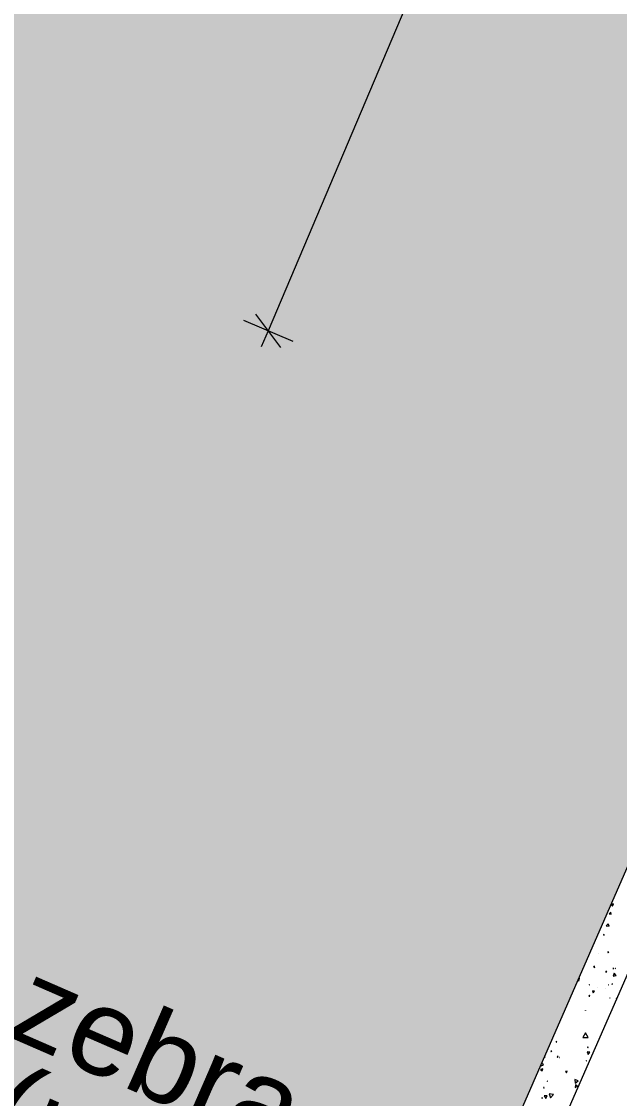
# Model space of a CAD drawing. Header units: millimetres. Extents: x -99530 to 1067232, y -97212 to 137997.
# Drawn here: x 70316 to 72395, y -36597 to -32849 of the extents above; entities that cross this region are included whole.
import ezdxf

# ---------------------------------------------------------------- set-up
doc = ezdxf.new("R2010")
doc.units = ezdxf.units.MM
doc.header["$MEASUREMENT"] = 0
for name, color, linetype, lineweight in [('New_A-20-M_Hard_Landscape-Phase 1_Pen_No__1', 7, 'Continuous', 13), ('New_A-20-M_Hard_Landscape-Phase 1_Pen_No__101', 252, 'Continuous', 15), ('New_A-20-M_Hard_Landscape-Phase 1_Pen_No__143', 254, 'Continuous', 0), ('New_A-20-M_Hard_Landscape-Phase 2_Pen_No__1', 7, 'Continuous', 13)]:
    doc.layers.add(name, color=color, linetype=linetype, lineweight=lineweight)
doc.layers.add('New_A-20-M_Hard_Landscape-Phase 1_Pen_No__142', color=7, linetype='Continuous', lineweight=0, true_color=0xeeeeee)
doc.layers.add('New_A-20-M_Hard_Landscape-Phase 2', color=7, linetype='Continuous')
doc.styles.add('GENERATED_STYLE_4', font='')
doc.styles.get('GENERATED_STYLE_4').set_extended_font_data('Swis721 BT')
doc.dimstyles.new('GENERATED_STYLE__1', dxfattribs={"dimtxt": 250, "dimasz": 95, "dimexe": 0.18, "dimexo": 0, "dimgap": 0.09, "dimtad": 1, "dimdec": 0, "dimzin": 0, "dimdsep": 46, "dimtxsty": 'GENERATED_STYLE_4', "dimblk": 'ARROWHEAD_2', "dimblk1": 'ARROWHEAD_2', "dimblk2": 'ARROWHEAD_2', "dimcen": 0.09, "dimclrd": 7, "dimclre": 7, "dimclrt": 7, "dimadec": 0, "dimazin": 0, "dimtfac": 1, "dimtdec": 4, "dimtmove": 0, "dimatfit": 3, "dimfxl": 1, "dimtolj": 1, "dimtzin": 0, "dimarcsym": 0})

# ---------------------------------------------------------------- blocks, each defined once
blk = doc.blocks.new('*X178')
at = {"layer": 'New_A-20-M_Hard_Landscape-Phase 1_Pen_No__101', "linetype": 'Continuous'}
for p, q in [((72365.1, -35921.4), (72370.1, -35928.4)), ((72373.7, -35920.3), (72365.2, -35921.2)), ((72370.1, -35928.4), (72373.7, -35920.3)), ((72364.2, -35949.2), (72359, -35954.7)), ((72359, -35954.7), (72366.4, -35956.5)), ((72366.4, -35956.5), (72364.2, -35949.2)), ((72327.3, -36007.9), (72328.4, -36006.6)), ((72328.4, -36006.6), (72327.9, -36006.5)), ((72354.9, -35989.2), (72348.8, -35996.8)), ((72348.8, -35996.8), (72358.5, -35998.2)), ((72358.5, -35998.2), (72354.9, -35989.2)), ((72339.5, -36026.7), (72340.1, -36029.6)), ((72342.3, -36027.6), (72339.5, -36026.7)), ((72340.1, -36029.6), (72342.3, -36027.6)), ((72321, -36093.5), (72320.9, -36093.6)), ((72320.9, -36093.6), (72321, -36093.6)), ((72321, -36093.6), (72321, -36093.5)), ((72357.7, -36087.7), (72354.1, -36086.7)), ((72354.1, -36086.7), (72355, -36090.3)), ((72355, -36090.3), (72357.7, -36087.7)), ((72308.1, -36136.4), (72304.3, -36139.7)), ((72304.3, -36139.7), (72309.1, -36141.4)), ((72309.1, -36141.4), (72308.1, -36136.4)), ((72347.9, -36154.9), (72347.7, -36157.8)), ((72347.7, -36157.8), (72350.4, -36156.6)), ((72350.4, -36156.6), (72347.9, -36154.9)), ((72374, -36144.2), (72371.7, -36145.3)), ((72371.7, -36145.3), (72373.8, -36146.8)), ((72376.7, -36161.6), (72373, -36171.7)), ((72373.8, -36146.8), (72374, -36144.2)), ((72383.6, -36169.9), (72376.7, -36161.6)), ((72381.2, -36145), (72379.6, -36145.1)), ((72379.6, -36145.1), (72380.5, -36146.5)), ((72380.5, -36146.5), (72381.2, -36145)), ((72249.9, -36185.4), (72253.8, -36188.8)), ((72255.8, -36178.7), (72252.3, -36179.9)), ((72253.8, -36188.8), (72255.8, -36178.7)), ((72289.3, -36200.6), (72288.8, -36202.4)), ((72288.8, -36202.4), (72290.6, -36201.9)), ((72290.6, -36201.9), (72289.3, -36200.6)), ((72357.2, -36201.6), (72357, -36201.9)), ((72357, -36201.9), (72357.4, -36202)), ((72357.4, -36202), (72357.2, -36201.6)), ((72370.4, -36199), (72368.4, -36199.1)), ((72368.4, -36199.1), (72369.4, -36200.8)), ((72369.4, -36200.8), (72370.4, -36199)), ((72373, -36171.7), (72383.6, -36169.9)), ((72230.1, -36230.8), (72231.7, -36230)), ((72231.7, -36230), (72230.7, -36229.4)), ((72291.1, -36238.2), (72288.5, -36241)), ((72288.5, -36241), (72292.2, -36241.9)), ((72292.2, -36241.9), (72291.1, -36238.2)), ((72308.1, -36223.6), (72301, -36222.8)), ((72301, -36222.8), (72303.8, -36229.3)), ((72303.8, -36229.3), (72308.1, -36223.6)), ((72317.3, -36211), (72317.3, -36211.2)), ((72317.5, -36211.1), (72317.3, -36211)), ((72317.3, -36211.2), (72317.5, -36211.1)), ((72346.6, -36213), (72346.4, -36213.1)), ((72346.4, -36213.1), (72346.6, -36213.2)), ((72346.6, -36213.2), (72346.6, -36213)), ((72361.4, -36247.8), (72360.8, -36247.5)), ((72360.8, -36247.5), (72360.8, -36248.2)), ((72360.8, -36248.2), (72361.4, -36247.8)), ((72384.4, -36249.7), (72383.8, -36249.8)), ((72383.8, -36249.8), (72384.2, -36250.2)), ((72384.2, -36250.2), (72384.4, -36249.7)), ((72276.5, -36290.2), (72276.8, -36290.7)), ((72277.1, -36290.2), (72276.5, -36290.2)), ((72276.8, -36290.7), (72277.1, -36290.2)), ((72276.4, -36368.4), (72266.8, -36385)), ((72266.8, -36385), (72285.9, -36385)), ((72285.9, -36385), (72276.4, -36368.4)), ((72174.8, -36397.7), (72174.1, -36400.9)), ((72174.1, -36400.9), (72177.3, -36399.9)), ((72177.3, -36399.9), (72174.8, -36397.7)), ((72286.4, -36419.4), (72283.6, -36418.6)), ((72283.6, -36418.6), (72284.3, -36421.5)), ((72284.3, -36421.5), (72286.4, -36419.4)), ((72132.5, -36454.7), (72136.4, -36453.7)), ((72136.4, -36453.7), (72134, -36451.3)), ((72159.3, -36432.3), (72156.3, -36432.4)), ((72156.3, -36432.4), (72157.8, -36434.9)), ((72157.8, -36434.9), (72159.3, -36432.3)), ((72181.9, -36451.7), (72177.8, -36450.9)), ((72177.8, -36450.9), (72179.1, -36454.8)), ((72179.1, -36454.8), (72181.9, -36451.7)), ((72185.6, -36454.7), (72185.4, -36454.9)), ((72185.4, -36454.9), (72185.7, -36455)), ((72185.7, -36455), (72185.6, -36454.7)), ((72279.3, -36465.5), (72278.5, -36466.8)), ((72278.5, -36466.8), (72279.9, -36466.9)), ((72279.9, -36466.9), (72279.3, -36465.5)), ((72292.2, -36436.7), (72282.5, -36434.8)), ((72282.5, -36434.8), (72285.7, -36444.1)), ((72285.7, -36444.1), (72292.2, -36436.7)), ((72300.9, -36440.4), (72301.7, -36441.9)), ((72302.4, -36440.4), (72300.9, -36440.4)), ((72120, -36484.7), (72130.8, -36480.3)), ((72120.3, -36482.7), (72120, -36484.7)), ((72127.7, -36494.5), (72120.6, -36496.2)), ((72120.6, -36496.2), (72125.7, -36501.6)), ((72130.8, -36480.3), (72123.7, -36474.8)), ((72125.7, -36501.6), (72127.7, -36494.5)), ((72212.3, -36502.8), (72207.3, -36504.1)), ((72207.3, -36504.1), (72210.9, -36507.7)), ((72210.9, -36507.7), (72212.3, -36502.8)), ((72144.8, -36537.5), (72143.6, -36537.3)), ((72143.6, -36537.3), (72144, -36538.4)), ((72144, -36538.4), (72144.8, -36537.5)), ((72239.4, -36530.9), (72240.4, -36543.9)), ((72251.1, -36536.5), (72239.4, -36530.9)), ((72240.4, -36543.9), (72251.1, -36536.5)), ((72132.6, -36559.8), (72131, -36559.3)), ((72131, -36559.3), (72131.3, -36561)), ((72131.3, -36561), (72132.6, -36559.8)), ((72165.1, -36584), (72150.3, -36580.7)), ((72150.3, -36580.7), (72154.9, -36595.2)), ((72241.7, -36549.7), (72240.9, -36558.9)), ((72240.9, -36558.9), (72249.2, -36555)), ((72249.2, -36555), (72241.7, -36549.7)), ((72125.3, -36594.3), (72124.7, -36596.8)), ((72124.7, -36596.8), (72127.2, -36596.1)), ((72127.2, -36596.1), (72125.3, -36594.3)), ((72142.9, -36587.9), (72132.8, -36588.7)), ((72132.8, -36588.7), (72138.5, -36597)), ((72138.5, -36597), (72142.9, -36587.9)), ((72154.9, -36595.2), (72165.1, -36584))]:
    blk.add_line(p, q, dxfattribs=at)
blk = doc.blocks.new('Fill_1_1', base_point=(0, 0))
at = {"layer": 'New_A-20-M_Hard_Landscape-Phase 1_Pen_No__1', "linetype": 'Continuous'}
for p, q in [((78759.7, -21256.4), (71121.1, -38774.2)), ((71258.6, -38834.1), (78897.2, -21316.3))]:
    blk.add_line(p, q, dxfattribs=at)
at = {"layer": 'New_A-20-M_Hard_Landscape-Phase 1_Pen_No__101', "linetype": 'Continuous'}
blk.add_blockref('*X178', (0, 0), dxfattribs=at)
blk = doc.blocks.new('*D440')
at = {"layer": 'New_A-20-M_Hard_Landscape-Phase 2_Pen_No__1', "linetype": 'Continuous'}
for p, q in [((76279.9, -21624.8), (76452.5, -21697.9)), ((76409.7, -21719), (76322.7, -21603.8)), ((76390, -21605.1), (76366.2, -21661.4)), ((76366.2, -21661.4), (71173.1, -33925.7)), ((71129.6, -33868.1), (71216.6, -33983.3)), ((71086.8, -33889.2), (71259.4, -33962.3)), ((71173.1, -33925.7), (71149.3, -33982))]:
    blk.add_line(p, q, dxfattribs=at)
at = {"layer": 'New_A-20-M_Hard_Landscape-Phase 2_Pen_No__1', "insert": (74026.2, -27316), "char_height": 250, "attachment_point": 7, "rotation": 247.0508, "style": 'GENERATED_STYLE_4'}
blk.add_mtext('\\A1;{\\fSwis721 BT|b0|i0|c0|p34;13,318}', dxfattribs=at)
blk = doc.blocks.new('ARROWHEAD_2')
at = {"color": 0, "linetype": 'Continuous', "lineweight": 0}
for p, q in [((-0.378, -0.655), (0.378, 0.655)), ((0, 0), (-1, 0))]:
    blk.add_line(p, q, dxfattribs=at)

msp = doc.modelspace()

# ---------------------------------------------------------------- hatches: boundary and pattern name
at = {"layer": 'New_A-20-M_Hard_Landscape-Phase 1_Pen_No__142', "linetype": 'Continuous'}
msp.add_hatch(color=256, dxfattribs=at).paths.add_polyline_path([(67991.3, -35944.4), (71657.9, -37543.2), (72936.9, -34609.9), (72753.6, -34530), (78576.4, -21176.4), (75093.2, -19657.5), (69804.9, -31785.1), (70063.3, -31882.1), (69849.5, -32451.1), (69561.7, -32343)])
at = {"layer": 'New_A-20-M_Hard_Landscape-Phase 1_Pen_No__143', "linetype": 'Continuous'}
for points in [[(70723.7, -33644.8), (69444.6, -36578.1), (70086.3, -36857.9), (71365.3, -33924.6)], [(72007, -34204.4), (70727.9, -37137.7), (71369.6, -37417.5), (72648.6, -34484.2)]]:
    msp.add_hatch(color=256, dxfattribs=at).paths.add_polyline_path(points)

# ---------------------------------------------------------------- block references
at = {"layer": 'New_A-20-M_Hard_Landscape-Phase 1_Pen_No__101', "linetype": 'Continuous'}
msp.add_blockref('Fill_1_1', (0, 0), dxfattribs=at)

# ---------------------------------------------------------------- texts
at = {"layer": 'New_A-20-M_Hard_Landscape-Phase 1_Pen_No__1', "linetype": 'Continuous', "insert": (69844.1, -36699), "char_height": 300, "width": 3321.891, "attachment_point": 8, "rotation": 336.4404, "line_spacing_factor": 0.739244, "style": 'GENERATED_STYLE_4'}
msp.add_mtext('\\A1;{\\fSwis721 BT|b0|i0|c0|p34;Painted zebra crossing (new)}', dxfattribs=at)

# ---------------------------------------------------------------- dimensions: what is measured, and where the dimension line sits
at = {"layer": 'New_A-20-M_Hard_Landscape-Phase 2', "linetype": 'Continuous'}
dim = msp.add_linear_dim(base=(71173.1, -33925.7), p1=(76666.1, -21788.4), p2=(71473, -34052.7), angle=247.0508, dimstyle='GENERATED_STYLE__1', dxfattribs=at)
dim.commit()
dim.dimension.update_dxf_attribs({"geometry": '*D440', "text_midpoint": (73930.8, -27861.7), "dimtype": 160, "text_rotation": 247.0508})

doc.saveas('drawing.dxf')
